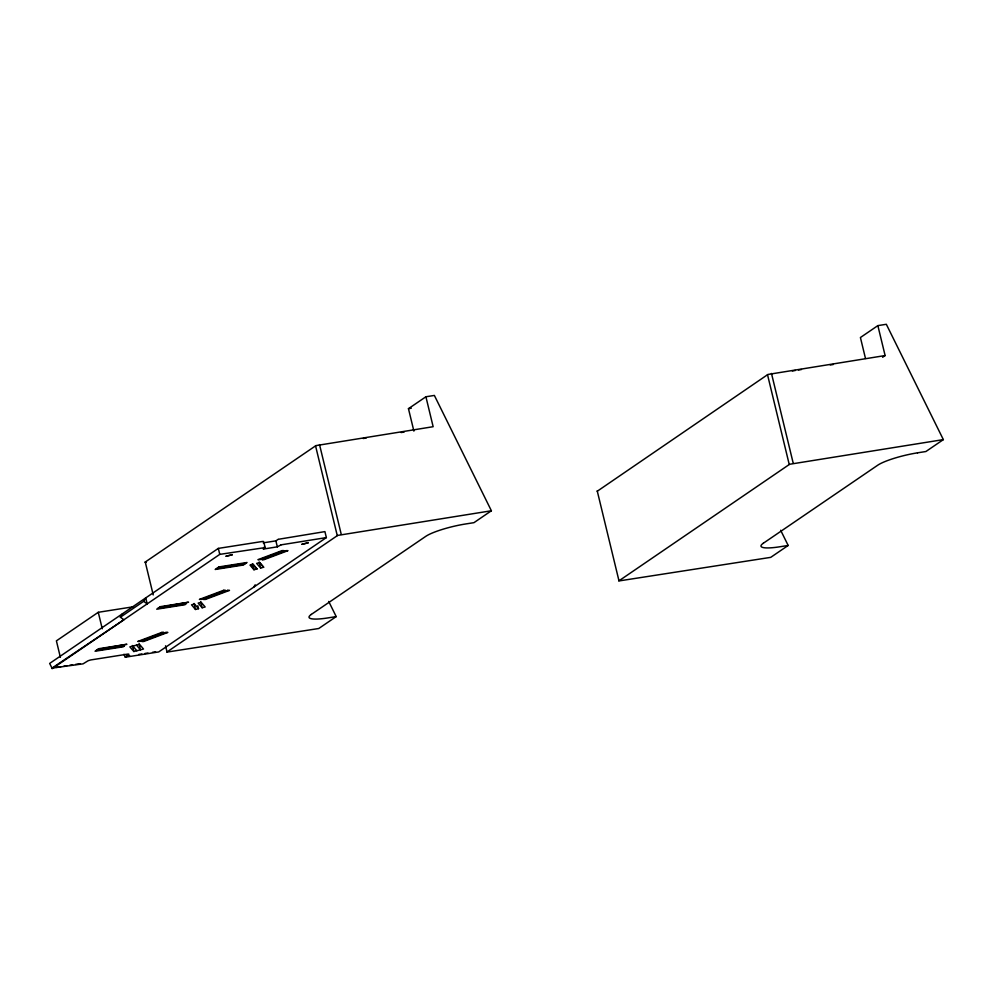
<?xml version="1.0" encoding="UTF-8"?>
<svg xmlns="http://www.w3.org/2000/svg" width="993" height="993" viewBox="0 0 993 993"><rect width="100%" height="100%" fill="white"/><g stroke="black" fill="none" stroke-linecap="round" stroke-linejoin="round"><path stroke-width="1.49" d="M280.982 544.884L277.332 546.845L263.257 549.067L265.243 547.577L263.505 541.433M123.951 654.263L125.279 657.192L128.929 654.362A6.343 1.117 -13.6 0 0 127.936 654.077L90.698 659.948A6.343 1.117 -13.6 0 0 88.042 660.792L83.077 663.845L51.996 668.115L123.914 619.756L120.376 617.212L122.474 613.773M143.65 601.336L145.735 597.898L147.187 603.893L143.65 601.336L120.376 617.212M253.774 587.111L255.164 584.815M311.318 614.419L425.786 536.344A31.304 5.486 -13.6 0 1 465.58 523.981L473.946 522.666L491.386 510.762L434.375 395.437L425.91 396.766L433.147 426.705L315.948 445.609L145.052 562.175L146.207 562.423M491.386 510.762L337.67 535.413L166.774 652.128L318.765 628.507L336.205 616.603L328.708 601.423M917.507 452.833L925.91 451.517L943.35 439.614L886.327 324.289L877.862 325.617L885.111 355.556L767.912 374.46L597.215 491.262M943.35 439.614L789.634 464.265L618.738 580.979L770.729 557.358L788.169 545.455L780.659 530.274M133.484 606.76L98.27 612.296L56.402 640.857L60.374 657.329M413.895 431.123L408.458 408.669L425.91 396.766M262.735 541.433L218.323 548.397L49.65 663.436L51.996 668.115M52.145 668.711L219.763 554.379L265.243 547.577M263.219 542.848L275.88 540.862L278.114 539.398M125.279 657.192L158.731 651.929L326.362 537.598L324.91 531.615L278.35 539.298M877.862 325.617L860.422 337.521L865.486 358.473M882.616 357.257L885.111 355.556M763.282 543.27L877.75 465.196A31.304 5.486 -13.6 0 1 917.544 452.833M281.168 544.834L326.362 537.598M257.001 568.964L253.985 569.746L250 565.091L253.016 564.309L257.001 568.964L252.532 563.763L253.985 569.746L251.266 564.421M260.625 568.033L263.642 567.251L259.657 562.597L256.641 563.366L260.625 568.033L259.173 562.038L263.642 567.251M198.526 608.684L194.529 604.029L191.512 604.811L195.497 609.466L198.526 608.684L197.793 605.693M202.138 607.753L205.166 606.971L201.169 602.317L198.153 603.086L202.138 607.753L200.698 601.758M133.844 651.52L143.513 649.025L139.517 644.358L129.86 646.865L133.844 651.52L132.404 645.524M408.458 408.669L411.276 408.222M363.14 438.521L366.169 438.037M401.073 432.551L404.101 432.067M792.34 370.96L795.381 370.476M798.409 370.004L801.45 369.52M830.272 364.977L833.313 364.505M217.752 567.723L245.892 563.292M216.362 568.679L244.489 564.247M159.277 607.443L188.571 602.217L160.432 606.649L156.72 609.193L184.847 604.762L186.014 603.967L157.875 608.399M97.624 649.496L126.918 644.271L98.791 648.702L95.067 651.234L123.194 646.815L124.361 646.021L96.222 650.44M336.205 616.603L327.814 617.931A31.255 5.486 -13.6 0 1 311.318 614.431M788.169 545.455L779.778 546.783A31.255 5.486 -13.6 0 1 763.282 543.283M56.415 667.42L60.834 666.725M63.788 666.253L66.73 665.794M69.671 665.335L72.613 664.863M75.567 664.404L79.986 663.709M126.657 656.361L129.698 655.876M138.821 654.449L141.862 653.965M144.904 653.481L147.945 653.009M152.512 652.289L155.553 651.805M263.89 547.441L264.312 547.416M136.5 645.14L140.485 649.794L139.045 643.812M132.876 646.083L136.873 650.738M771.487 373.442L793.221 463.259M767.515 374.684L789.236 464.488M597.215 490.84L618.937 580.644M319.523 444.591L341.257 534.408M315.551 445.832L337.272 535.637M275.88 540.862L277.332 546.845M218.323 548.397L219.763 554.379M194.057 603.483L195.497 609.466M145.251 561.988L153.22 594.919M165.533 645.81L166.973 651.793M98.27 612.296L102.254 628.768M226.069 556.192L232.151 554.826L226.069 556.192M302.021 544.238L308.091 542.861L302.021 544.238M218.919 566.929L215.196 569.473L243.322 565.042L247.046 562.497L218.919 566.929M282.049 550.606L257.907 559.692L259.756 559.704L283.899 550.619L282.049 550.606M286.121 550.643L261.978 559.729L263.84 559.742L287.982 550.656L286.121 550.643M223.562 590.326L199.419 599.412L201.269 599.424L225.411 590.339L223.562 590.326M227.645 590.363L203.503 599.449L205.352 599.462L229.495 590.376L227.645 590.363M161.909 632.38L137.766 641.466L139.628 641.478L163.758 632.392L161.909 632.38M165.992 632.404L141.85 641.49L143.7 641.503L167.842 632.417L165.992 632.404M264.014 547.428L264.101 547.428"/></g></svg>
